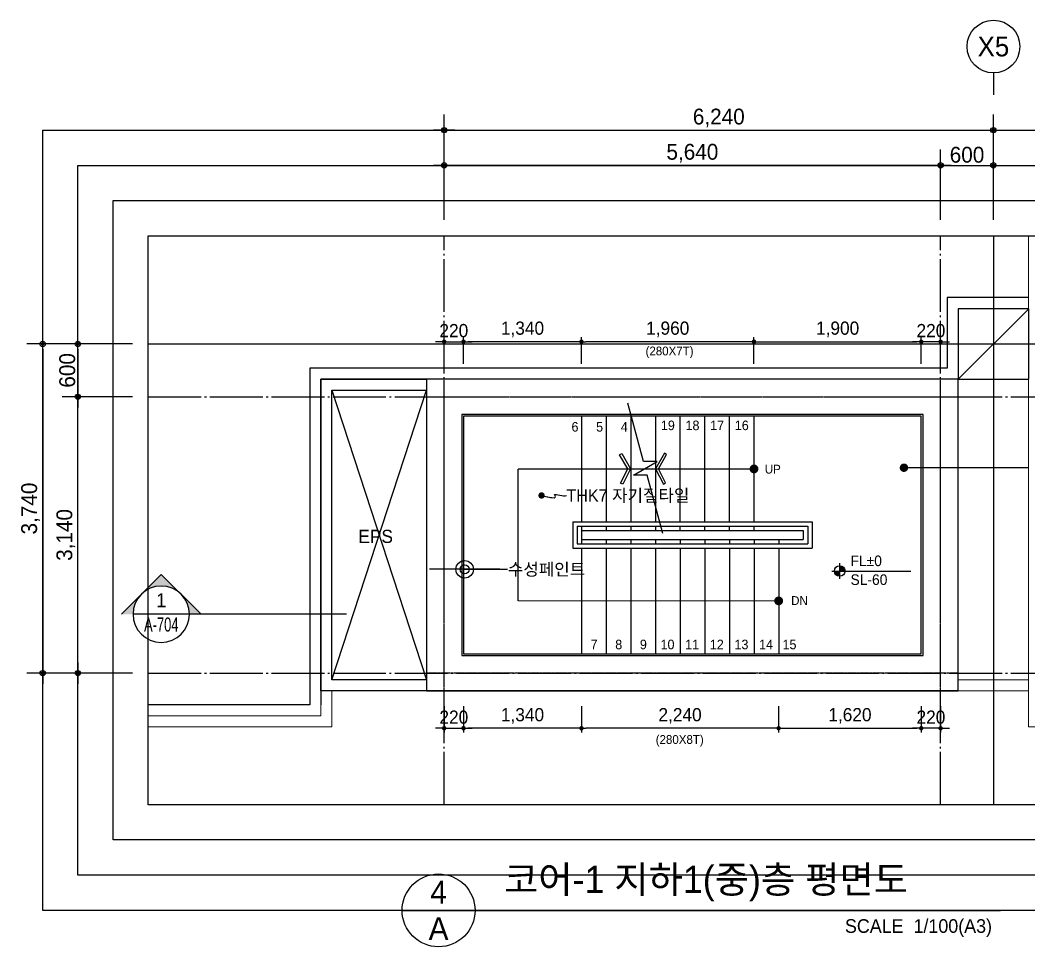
# Model space of a CAD drawing. Header units: millimetres. Extents: x 252711992 to 505989238, y 504776675 to 1009617600.
# Drawn here: x 252732198 to 252743657, y 504805853 to 504816382 of the extents above; entities that cross this region are included whole.
import ezdxf
from ezdxf.enums import TextEntityAlignment as Align
from ezdxf.xclip import XClip

# ---------------------------------------------------------------- set-up
doc = ezdxf.new("R2010")
doc.units = ezdxf.units.MM
doc.header["$XCLIPFRAME"] = 0
doc.linetypes.add('CEN', pattern=[35, 30, -2, 1, -2])
for name, color, linetype in [('$ZCDB_AUDIT_GENERATED_600D18', 7, 'Continuous'), ('0KD DIM', 7, 'Continuous'), ('4A.TEC CEN', 1, 'CEN'), ('4A.TEC CEN 보조1', 14, 'CEN'), ('4A.TEC ELE 4', 9, 'Continuous'), ('4A.TEC IND', 7, 'Continuous'), ('4A.TEC TEXT', 7, 'Continuous'), ('4A.TEC TEXT 1', 3, 'Continuous'), ('4A.TEC TEXT 2', 3, 'Continuous'), ('4A.TEC 기둥', 2, 'Continuous'), ('4A.TEC 마감선 2', 5, 'Continuous'), ('4A.TEC 벽체 1', 2, 'Continuous'), ('4A.TEC 벽체 3', 4, 'Continuous'), ('4A.TEC 벽체 4', 7, 'Continuous'), ('4A.TEC 심볼', 7, 'Continuous'), ('4A.TEC 해치 1', 9, 'Continuous'), ('CEN', 1, 'CEN'), ('LEV', 7, 'Continuous'), ('SYM', 1, 'Continuous'), ('TEXT', 7, 'Continuous'), ('㈜SE&C TEXT', 7, 'Continuous')]:
    doc.layers.add(name, color=color, linetype=linetype)
doc.layers.add('DEFPOINT', color=135, linetype='Continuous', plot=False)
doc.styles.add('GHS', font='malgun.ttf')
doc.styles.add('나눔고딕', font='')
doc.styles.add('돋움', font='')
doc.styles.add('돋음체', font='')
doc.styles.add('울릉도L', font='')
doc.styles.get('나눔고딕').set_extended_font_data('Dotum')
doc.styles.get('돋움').set_extended_font_data('Dotum')
doc.styles.get('돋음체').set_extended_font_data('Dotum')
doc.styles.get('울릉도L').set_extended_font_data('Dotum')
doc.dimstyles.new('DIM_600(외부치수)', dxfattribs={"dimscale": 400, "dimtxt": 3.3, "dimasz": 1, "dimexe": 2, "dimexo": 2, "dimgap": 1, "dimtad": 1, "dimdec": 0, "dimdsep": 46, "dimlunit": 6, "dimtxsty": '나눔고딕', "dimblk1": 'DIMDOT', "dimblk2": 'DIMDOT', "dimsah": 1, "dimcen": 2.5, "dimdle": 1.5, "dimclrd": 8, "dimclre": 8, "dimclrt": 3, "dimadec": 0, "dimazin": 0, "dimtfac": 1, "dimtdec": 0, "dimtix": 1, "dimtmove": 2, "dimatfit": 3, "dimldrblk": 'DIMDOT', "dimfxl": 1, "dimtvp": 1, "dimtolj": 1, "dimtzin": 0, "dimarcsym": 0})
doc.dimstyles.new('DIM_80(외부치수)', dxfattribs={"dimscale": 40, "dimtxt": 3.3, "dimasz": 1, "dimexe": 2, "dimexo": 2, "dimgap": 1, "dimtad": 1, "dimdec": 0, "dimdsep": 46, "dimlunit": 6, "dimtxsty": '돋움', "dimblk1": 'DIMDOT', "dimblk2": 'DIMDOT', "dimsah": 1, "dimcen": 2.5, "dimdle": 1.5, "dimclrd": 1, "dimclre": 7, "dimclrt": 2, "dimadec": 0, "dimazin": 0, "dimtfac": 1, "dimtdec": 0, "dimtix": 1, "dimtmove": 2, "dimatfit": 3, "dimldrblk": 'DIMDOT', "dimfxl": 1, "dimtvp": 1, "dimtolj": 1, "dimtzin": 0, "dimarcsym": 0})
doc.dimstyles.new('KD DIM 1', dxfattribs={"dimscale": 50, "dimtxt": 3, "dimasz": 1, "dimexe": 1, "dimexo": 1, "dimgap": 1, "dimtad": 1, "dimdec": 0, "dimzin": 0, "dimdsep": 46, "dimlunit": 6, "dimtxsty": '돋음체', "dimblk": 'DOT', "dimcen": 3, "dimdle": 1, "dimclrd": 256, "dimclre": 256, "dimclrt": 3, "dimazin": 0, "dimtfac": 1, "dimtdec": 0, "dimtix": 1, "dimtmove": 2, "dimatfit": 3, "dimldrblk": 'OBLIQUE', "dimfxl": 1, "dimtvp": 0.8333, "dimtolj": 1, "dimtzin": 0, "dimarcsym": 0})

# ---------------------------------------------------------------- blocks, each defined once
blk = doc.blocks.new('DIMDOT')
at = {"color": 0}
blk.add_line((-2, 0), (2, 0), dxfattribs=at)
for radius in [0.5, 0.25]:
    blk.add_circle((0, 0), radius, dxfattribs=at)
blk = doc.blocks.new('*D101')
at = {"layer": '$ZCDB_AUDIT_GENERATED_600D18', "color": 8, "lineweight": -2, "transparency": 16777216}
for p, q in [((252737015, 504814112), (252737015, 504815312)), ((252743255, 504814112), (252743255, 504815312)), ((252737075, 504815132), (252743195, 504815132))]:
    blk.add_line(p, q, dxfattribs=at)
at = {"layer": 'Defpoints', "color": 0, "transparency": 16777216}
for p in [(252743255, 504815132), (252737015, 504813932), (252743255, 504813932, 0)]:
    blk.add_point(p, dxfattribs=at)
at = {"layer": '$ZCDB_AUDIT_GENERATED_600D18', "color": 8, "lineweight": -2, "transparency": 16777216, "xscale": 60, "yscale": 60, "zscale": 60, "rotation": 180}
blk.add_blockref('DIMDOT', (252737015, 504815132), dxfattribs=at)
at = {"layer": '$ZCDB_AUDIT_GENERATED_600D18', "color": 8, "lineweight": -2, "transparency": 16777216, "xscale": 60, "yscale": 60, "zscale": 60}
blk.add_blockref('DIMDOT', (252743255, 504815132), dxfattribs=at)
at = {"layer": '$ZCDB_AUDIT_GENERATED_600D18', "color": 3, "transparency": 16777216, "insert": (252740135, 504815270), "char_height": 180, "attachment_point": 5, "style": '나눔고딕'}
blk.add_mtext('\\A1;6,240', dxfattribs=at)
blk = doc.blocks.new('*D102')
at = {"layer": '$ZCDB_AUDIT_GENERATED_600D18', "color": 8, "lineweight": -2, "transparency": 16777216}
for p, q in [((252742655, 504814112, 0), (252742655, 504814912, 0)), ((252743255, 504814112, 0), (252743255, 504814912, 0)), ((252742715, 504814732, 0), (252743195, 504814732, 0))]:
    blk.add_line(p, q, dxfattribs=at)
at = {"layer": 'Defpoints', "color": 0, "transparency": 16777216}
for p in [(252743255, 504814732, 0), (252742655, 504813932, 3428), (252743255, 504813932, 4431)]:
    blk.add_point(p, dxfattribs=at)
at = {"layer": '$ZCDB_AUDIT_GENERATED_600D18', "color": 8, "lineweight": -2, "transparency": 16777216, "xscale": 60, "yscale": 60, "zscale": 60, "rotation": 180}
blk.add_blockref('DIMDOT', (252742655, 504814732, 0), dxfattribs=at)
at = {"layer": '$ZCDB_AUDIT_GENERATED_600D18', "color": 8, "lineweight": -2, "transparency": 16777216, "xscale": 60, "yscale": 60, "zscale": 60}
blk.add_blockref('DIMDOT', (252743255, 504814732, 0), dxfattribs=at)
at = {"layer": '$ZCDB_AUDIT_GENERATED_600D18', "color": 3, "transparency": 16777216, "insert": (252742955, 504814852, 0), "char_height": 180, "attachment_point": 5, "style": '나눔고딕'}
blk.add_mtext('\\A1;600', dxfattribs=at)
blk = doc.blocks.new('ccs122')
at = {"layer": '4A.TEC 심볼'}
blk.add_line((0, 8), (0, 3), dxfattribs=at)
blk.add_circle((0, 14), 6, dxfattribs=at)
at = {"layer": '4A.TEC TEXT 2', "color": 3, "style": 'GHS'}
blk.add_attdef('NO', text='', height=4.5, dxfattribs=at).set_placement((-0.01, 14.02), align=Align.MIDDLE_CENTER)
blk = doc.blocks.new('*D103')
at = {"layer": '$ZCDB_AUDIT_GENERATED_600D18', "color": 8, "lineweight": -2, "transparency": 16777216}
for p, q in [((252737015, 504814112, 0), (252737015, 504814912, 0)), ((252742655, 504814112, 0), (252742655, 504814912, 0)), ((252742595, 504814732, 0), (252737075, 504814732, 0))]:
    blk.add_line(p, q, dxfattribs=at)
at = {"layer": 'Defpoints', "color": 0, "transparency": 16777216}
for p in [(252737015, 504814732, 0), (252737015, 504813932), (252742655, 504813932, -47000)]:
    blk.add_point(p, dxfattribs=at)
at = {"layer": '$ZCDB_AUDIT_GENERATED_600D18', "color": 8, "lineweight": -2, "transparency": 16777216, "xscale": 60, "yscale": 60, "zscale": 60, "rotation": 180}
blk.add_blockref('DIMDOT', (252737015, 504814732, 0), dxfattribs=at)
at = {"layer": '$ZCDB_AUDIT_GENERATED_600D18', "color": 8, "lineweight": -2, "transparency": 16777216, "xscale": 60, "yscale": 60, "zscale": 60}
blk.add_blockref('DIMDOT', (252742655, 504814732, 0), dxfattribs=at)
at = {"layer": '$ZCDB_AUDIT_GENERATED_600D18', "color": 3, "transparency": 16777216, "insert": (252739835, 504814870, 0), "char_height": 180, "attachment_point": 5, "style": '나눔고딕'}
blk.add_mtext('\\A1;5,640', dxfattribs=at)
blk = doc.blocks.new('*D104')
at = {"layer": '$ZCDB_AUDIT_GENERATED_600D18', "color": 8, "lineweight": -2, "transparency": 16777216}
for p, q in [((252733474, 504812703), (252732274, 504812703)), ((252732454, 504812643), (252732454, 504809023)), ((252733474, 504808963), (252732274, 504808963))]:
    blk.add_line(p, q, dxfattribs=at)
at = {"layer": 'Defpoints', "color": 0, "transparency": 16777216}
for p in [(252733654, 504812703, 0), (252732454, 504808963), (252733654, 504808963, 0)]:
    blk.add_point(p, dxfattribs=at)
at = {"layer": '$ZCDB_AUDIT_GENERATED_600D18', "color": 8, "lineweight": -2, "transparency": 16777216, "xscale": 60, "yscale": 60, "zscale": 60}
for p, rotation in [((252732454, 504812703), 90), ((252732454, 504808963), 270)]:
    blk.add_blockref('DIMDOT', p, dxfattribs=dict(at, rotation=rotation))
at = {"layer": '$ZCDB_AUDIT_GENERATED_600D18', "color": 3, "transparency": 16777216, "insert": (252732317, 504810833), "char_height": 180, "attachment_point": 5, "rotation": 90, "style": '나눔고딕'}
blk.add_mtext('\\A1;3,740', dxfattribs=at)
blk = doc.blocks.new('*D105')
at = {"layer": '$ZCDB_AUDIT_GENERATED_600D18', "color": 8, "lineweight": -2, "transparency": 16777216}
for p, q in [((252733474, 504812703), (252732674, 504812703)), ((252732854, 504812643), (252732854, 504812163)), ((252733474, 504812103), (252732674, 504812103))]:
    blk.add_line(p, q, dxfattribs=at)
at = {"layer": 'Defpoints', "color": 0, "transparency": 16777216}
for p in [(252733654, 504812703, 0), (252732854, 504812103), (252733654, 504812103, 0)]:
    blk.add_point(p, dxfattribs=at)
at = {"layer": '$ZCDB_AUDIT_GENERATED_600D18', "color": 8, "lineweight": -2, "transparency": 16777216, "xscale": 60, "yscale": 60, "zscale": 60}
for p, rotation in [((252732854, 504812703), 90), ((252732854, 504812103), 270)]:
    blk.add_blockref('DIMDOT', p, dxfattribs=dict(at, rotation=rotation))
at = {"layer": '$ZCDB_AUDIT_GENERATED_600D18', "color": 3, "transparency": 16777216, "insert": (252732734, 504812403), "char_height": 180, "attachment_point": 5, "rotation": 90, "style": '나눔고딕'}
blk.add_mtext('\\A1;600', dxfattribs=at)
blk = doc.blocks.new('*D106')
at = {"layer": '$ZCDB_AUDIT_GENERATED_600D18', "color": 8, "lineweight": -2, "transparency": 16777216}
for p, q in [((252733474, 504812103), (252732674, 504812103)), ((252732854, 504809023), (252732854, 504812043)), ((252733474, 504808963), (252732674, 504808963))]:
    blk.add_line(p, q, dxfattribs=at)
at = {"layer": 'Defpoints', "color": 0, "transparency": 16777216}
for p in [(252732854, 504812103), (252733654, 504812103, 0), (252733654, 504808963, 0)]:
    blk.add_point(p, dxfattribs=at)
at = {"layer": '$ZCDB_AUDIT_GENERATED_600D18', "color": 8, "lineweight": -2, "transparency": 16777216, "xscale": 60, "yscale": 60, "zscale": 60}
for p, rotation in [((252732854, 504812103), 90), ((252732854, 504808963), 270)]:
    blk.add_blockref('DIMDOT', p, dxfattribs=dict(at, rotation=rotation))
at = {"layer": '$ZCDB_AUDIT_GENERATED_600D18', "color": 3, "transparency": 16777216, "insert": (252732717, 504810533), "char_height": 180, "attachment_point": 5, "rotation": 90, "style": '나눔고딕'}
blk.add_mtext('\\A1;3,140', dxfattribs=at)
blk = doc.blocks.new('dwgFD3B')
at = {"layer": '4A.TEC CEN', "color": 250, "ltscale": 500}
blk.add_line((49194.51, -103936.83, -3333.33), (358000, -103936.83, -3333.33), dxfattribs=at)
at = {"layer": '4A.TEC CEN', "color": 250, "ltscale": 500, "elevation": -3333.33}
blk.add_lwpolyline([(208807.63, -39163.16), (208807.63, -267000)], dxfattribs=at)
blk = doc.blocks.new('c1')
at = {"layer": '4A.TEC 기둥'}
blk.add_lwpolyline([(1156776, -1012079), (1157576, -1012079), (1157576, -1011279), (1156776, -1011279)], close=True, dxfattribs=at)
at = {"layer": 'DEFPOINT'}
blk.add_line((1156776, -1012079), (1157576, -1011279), dxfattribs=at)
blk = doc.blocks.new('_Dot')
at = {"color": 0, "linetype": 'ByBlock', "lineweight": -2}
blk.add_line((-0.5, 0), (-1, 0), dxfattribs=at)
at = {"color": 0, "linetype": 'ByBlock', "const_width": 0.5}
blk.add_lwpolyline([(-0.25, 0, 1), (0.25, 0, 1)], format="xyb", close=True, dxfattribs=at)
blk = doc.blocks.new('*D558')
at = {"layer": '0KD DIM', "lineweight": -2, "transparency": 16777216}
for p, q in [((252738575, 504812479), (252738575, 504812779)), ((252740485, 504812729), (252738625, 504812729)), ((252740535, 504812479), (252740535, 504812779))]:
    blk.add_line(p, q, dxfattribs=at)
at = {"layer": 'Defpoints', "color": 0, "transparency": 16777216}
for p in [(252738575, 504812729), (252738575, 504812429, 0), (252740535, 504812429)]:
    blk.add_point(p, dxfattribs=at)
at = {"layer": '0KD DIM', "lineweight": -2, "transparency": 16777216, "xscale": 50, "yscale": 50, "zscale": 50, "rotation": 180}
blk.add_blockref('_Dot', (252738575, 504812729), dxfattribs=at)
at = {"layer": '0KD DIM', "lineweight": -2, "transparency": 16777216, "xscale": 50, "yscale": 50, "zscale": 50}
blk.add_blockref('_Dot', (252740535, 504812729), dxfattribs=at)
at = {"layer": '0KD DIM', "color": 3, "transparency": 16777216, "insert": (252739555, 504812869), "char_height": 150, "attachment_point": 5, "style": '돋음체'}
blk.add_mtext('\\A1;1,960', dxfattribs=at)
blk = doc.blocks.new('_OBLIQUE')
at = {"color": 0, "linetype": 'ByBlock'}
blk.add_line((-0.5, -0.5), (0.5, 0.5), dxfattribs=at)
blk = doc.blocks.new('*D559')
at = {"layer": '0KD DIM', "lineweight": -2, "transparency": 16777216}
for p, q in [((252740535, 504812479), (252740535, 504812779)), ((252740585, 504812729), (252742385, 504812729)), ((252742435, 504812479), (252742435, 504812779))]:
    blk.add_line(p, q, dxfattribs=at)
at = {"layer": 'Defpoints', "color": 0, "transparency": 16777216}
for p in [(252742435, 504812729), (252740535, 504812429), (252742435, 504812429)]:
    blk.add_point(p, dxfattribs=at)
at = {"layer": '0KD DIM', "lineweight": -2, "transparency": 16777216, "xscale": 50, "yscale": 50, "zscale": 50, "rotation": 180}
blk.add_blockref('_Dot', (252740535, 504812729), dxfattribs=at)
at = {"layer": '0KD DIM', "lineweight": -2, "transparency": 16777216, "xscale": 50, "yscale": 50, "zscale": 50}
blk.add_blockref('_Dot', (252742435, 504812729), dxfattribs=at)
at = {"layer": '0KD DIM', "color": 3, "transparency": 16777216, "insert": (252741485, 504812869), "char_height": 150, "attachment_point": 5, "style": '돋음체'}
blk.add_mtext('\\A1;1,900', dxfattribs=at)
blk = doc.blocks.new('*D560')
at = {"layer": '0KD DIM', "lineweight": -2, "transparency": 16777216}
for p, q in [((252737235, 504812479), (252737235, 504812779)), ((252738525, 504812729), (252737285, 504812729)), ((252738575, 504812479), (252738575, 504812779))]:
    blk.add_line(p, q, dxfattribs=at)
at = {"layer": 'Defpoints', "color": 0, "transparency": 16777216}
for p in [(252737235, 504812729), (252737235, 504812429), (252738575, 504812429)]:
    blk.add_point(p, dxfattribs=at)
at = {"layer": '0KD DIM', "lineweight": -2, "transparency": 16777216, "xscale": 50, "yscale": 50, "zscale": 50, "rotation": 180}
blk.add_blockref('_Dot', (252737235, 504812729), dxfattribs=at)
at = {"layer": '0KD DIM', "lineweight": -2, "transparency": 16777216, "xscale": 50, "yscale": 50, "zscale": 50}
blk.add_blockref('_Dot', (252738575, 504812729), dxfattribs=at)
at = {"layer": '0KD DIM', "color": 3, "transparency": 16777216, "insert": (252737905, 504812869), "char_height": 150, "attachment_point": 5, "style": '돋음체'}
blk.add_mtext('\\A1;1,340', dxfattribs=at)
blk = doc.blocks.new('*D561')
at = {"layer": '0KD DIM', "lineweight": -2, "transparency": 16777216}
for p, q in [((252742385, 504812729), (252742335, 504812729)), ((252742435, 504812479), (252742435, 504812779)), ((252742655, 504812729), (252742435, 504812729)), ((252742655, 504812479), (252742655, 504812779)), ((252742705, 504812729), (252742755, 504812729))]:
    blk.add_line(p, q, dxfattribs=at)
at = {"layer": 'Defpoints', "color": 0, "transparency": 16777216}
for p in [(252742435, 504812729), (252742435, 504812429), (252742655, 504812429)]:
    blk.add_point(p, dxfattribs=at)
at = {"layer": '0KD DIM', "lineweight": -2, "transparency": 16777216, "xscale": 50, "yscale": 50, "zscale": 50}
blk.add_blockref('_Dot', (252742435, 504812729), dxfattribs=at)
at = {"layer": '0KD DIM', "lineweight": -2, "transparency": 16777216, "xscale": 50, "yscale": 50, "zscale": 50, "rotation": 180}
blk.add_blockref('_Dot', (252742655, 504812729), dxfattribs=at)
at = {"layer": '0KD DIM', "color": 3, "transparency": 16777216, "insert": (252742545, 504812854), "char_height": 150, "attachment_point": 5, "style": '돋음체'}
blk.add_mtext('\\A1;220', dxfattribs=at)
blk = doc.blocks.new('A$C3A5201BD')
at = {"layer": 'LEV'}
h = blk.add_hatch(color=256, dxfattribs=at)
h.paths.add_polyline_path([(200, 200), (335, 200, 0.414214), (200, 335)])
h.paths.add_polyline_path([(200, 65), (200, 200), (65, 200, 0.414214)])
at = {"layer": 'LEV', "color": 7}
for p, q in [((200, 0), (200, 400)), ((0, 200), (2007, 200)), ((0, 200), (400, 200))]:
    blk.add_line(p, q, dxfattribs=at)
blk.add_circle((200, 200), 135, dxfattribs=at)
blk = doc.blocks.new('A$C12ed4f0f')
at = {"layer": 'CEN'}
blk.add_lwpolyline([(36, 118), (107, 101), (153, 94), (180, 93), (192, 98), (193, 105), (189, 114), (185, 122), (184, 128), (191, 130), (204, 129), (222, 126), (243, 122), (265, 118), (286, 115), (304, 114), (318, 118)], dxfattribs=at)
at = {"layer": '㈜SE&C TEXT', "color": 1, "const_width": 35.9}
blk.add_lwpolyline([(18, 118, -1), (54, 118, -1)], format="xyb", close=True, dxfattribs=at)
at = {"layer": '4A.TEC TEXT', "style": '돋움'}
blk.add_text('THK7 자기질타일', height=140, dxfattribs=at).set_placement((318, 118), align=Align.MIDDLE_LEFT)
blk = doc.blocks.new('단면기호1')
at = {"layer": 'SYM'}
h = blk.add_hatch(color=256, dxfattribs=at)
h.paths.add_polyline_path([(4.24, 4.24, -0.198912), (6, 0), (8.49, 0)])
h.paths.add_polyline_path([(0, 8.49), (-4.24, 4.24, -0.414214), (4.24, 4.24)])
h.paths.add_polyline_path([(-4.24, 4.24), (-8.49, 0), (-6, 0, -0.198912)])
for p in [(-8.49, 0), (8.49, 0)]:
    blk.add_line(p, (0, 8.49), dxfattribs=at)
blk.add_circle((0, 0), 6, dxfattribs=at)
blk = doc.blocks.new('*D562')
at = {"layer": '0KD DIM', "lineweight": -2, "transparency": 16777216}
for p, q in [((252736965, 504812729), (252736915, 504812729)), ((252737015, 504812479), (252737015, 504812779)), ((252737015, 504812729), (252737235, 504812729)), ((252737235, 504812479), (252737235, 504812779)), ((252737285, 504812729), (252737335, 504812729))]:
    blk.add_line(p, q, dxfattribs=at)
at = {"layer": 'Defpoints', "color": 0, "transparency": 16777216}
for p in [(252737235, 504812729), (252737015, 504812429), (252737235, 504812429)]:
    blk.add_point(p, dxfattribs=at)
at = {"layer": '0KD DIM', "lineweight": -2, "transparency": 16777216, "xscale": 50, "yscale": 50, "zscale": 50}
blk.add_blockref('_Dot', (252737015, 504812729), dxfattribs=at)
at = {"layer": '0KD DIM', "lineweight": -2, "transparency": 16777216, "xscale": 50, "yscale": 50, "zscale": 50, "rotation": 180}
blk.add_blockref('_Dot', (252737235, 504812729), dxfattribs=at)
at = {"layer": '0KD DIM', "color": 3, "transparency": 16777216, "insert": (252737125, 504812854), "char_height": 150, "attachment_point": 5, "style": '돋음체'}
blk.add_mtext('\\A1;220', dxfattribs=at)
blk = doc.blocks.new('*D563')
at = {"layer": '0KD DIM', "lineweight": -2, "transparency": 16777216}
for p, q in [((252738575, 504808587), (252738575, 504808287)), ((252740815, 504808587), (252740815, 504808287)), ((252740765, 504808337), (252738625, 504808337))]:
    blk.add_line(p, q, dxfattribs=at)
at = {"layer": 'Defpoints', "color": 0, "transparency": 16777216}
for p in [(252738575, 504808637, 0), (252740815, 504808637), (252738575, 504808337)]:
    blk.add_point(p, dxfattribs=at)
at = {"layer": '0KD DIM', "lineweight": -2, "transparency": 16777216, "xscale": 50, "yscale": 50, "zscale": 50, "rotation": 180}
blk.add_blockref('_Dot', (252738575, 504808337), dxfattribs=at)
at = {"layer": '0KD DIM', "lineweight": -2, "transparency": 16777216, "xscale": 50, "yscale": 50, "zscale": 50}
blk.add_blockref('_Dot', (252740815, 504808337), dxfattribs=at)
at = {"layer": '0KD DIM', "color": 3, "transparency": 16777216, "insert": (252739695, 504808477), "char_height": 150, "attachment_point": 5, "style": '돋음체'}
blk.add_mtext('\\A1;2,240', dxfattribs=at)
blk = doc.blocks.new('*D564')
at = {"layer": '0KD DIM', "lineweight": -2, "transparency": 16777216}
for p, q in [((252740815, 504808587), (252740815, 504808287)), ((252742435, 504808587), (252742435, 504808287)), ((252740865, 504808337), (252742385, 504808337))]:
    blk.add_line(p, q, dxfattribs=at)
at = {"layer": 'Defpoints', "color": 0, "transparency": 16777216}
for p in [(252740815, 504808637), (252742435, 504808637), (252742435, 504808337)]:
    blk.add_point(p, dxfattribs=at)
at = {"layer": '0KD DIM', "lineweight": -2, "transparency": 16777216, "xscale": 50, "yscale": 50, "zscale": 50, "rotation": 180}
blk.add_blockref('_Dot', (252740815, 504808337), dxfattribs=at)
at = {"layer": '0KD DIM', "lineweight": -2, "transparency": 16777216, "xscale": 50, "yscale": 50, "zscale": 50}
blk.add_blockref('_Dot', (252742435, 504808337), dxfattribs=at)
at = {"layer": '0KD DIM', "color": 3, "transparency": 16777216, "insert": (252741625, 504808477), "char_height": 150, "attachment_point": 5, "style": '돋음체'}
blk.add_mtext('\\A1;1,620', dxfattribs=at)
blk = doc.blocks.new('*D565')
at = {"layer": '0KD DIM', "lineweight": -2, "transparency": 16777216}
for p, q in [((252737235, 504808587), (252737235, 504808287)), ((252738575, 504808587), (252738575, 504808287)), ((252738525, 504808337), (252737285, 504808337))]:
    blk.add_line(p, q, dxfattribs=at)
at = {"layer": 'Defpoints', "color": 0, "transparency": 16777216}
for p in [(252737235, 504808637), (252738575, 504808637), (252737235, 504808337)]:
    blk.add_point(p, dxfattribs=at)
at = {"layer": '0KD DIM', "lineweight": -2, "transparency": 16777216, "xscale": 50, "yscale": 50, "zscale": 50, "rotation": 180}
blk.add_blockref('_Dot', (252737235, 504808337), dxfattribs=at)
at = {"layer": '0KD DIM', "lineweight": -2, "transparency": 16777216, "xscale": 50, "yscale": 50, "zscale": 50}
blk.add_blockref('_Dot', (252738575, 504808337), dxfattribs=at)
at = {"layer": '0KD DIM', "color": 3, "transparency": 16777216, "insert": (252737905, 504808477), "char_height": 150, "attachment_point": 5, "style": '돋음체'}
blk.add_mtext('\\A1;1,340', dxfattribs=at)
blk = doc.blocks.new('*D566')
at = {"layer": '0KD DIM', "lineweight": -2, "transparency": 16777216}
for p, q in [((252742435, 504808587), (252742435, 504808287)), ((252742655, 504808587), (252742655, 504808287)), ((252742385, 504808337), (252742335, 504808337)), ((252742655, 504808337), (252742435, 504808337)), ((252742705, 504808337), (252742755, 504808337))]:
    blk.add_line(p, q, dxfattribs=at)
at = {"layer": 'Defpoints', "color": 0, "transparency": 16777216}
for p in [(252742435, 504808637), (252742655, 504808637), (252742435, 504808337)]:
    blk.add_point(p, dxfattribs=at)
at = {"layer": '0KD DIM', "lineweight": -2, "transparency": 16777216, "xscale": 50, "yscale": 50, "zscale": 50}
blk.add_blockref('_Dot', (252742435, 504808337), dxfattribs=at)
at = {"layer": '0KD DIM', "lineweight": -2, "transparency": 16777216, "xscale": 50, "yscale": 50, "zscale": 50, "rotation": 180}
blk.add_blockref('_Dot', (252742655, 504808337), dxfattribs=at)
at = {"layer": '0KD DIM', "color": 3, "transparency": 16777216, "insert": (252742545, 504808462), "char_height": 150, "attachment_point": 5, "style": '돋음체'}
blk.add_mtext('\\A1;220', dxfattribs=at)
blk = doc.blocks.new('*D567')
at = {"layer": '0KD DIM', "lineweight": -2, "transparency": 16777216}
for p, q in [((252737015, 504808587), (252737015, 504808287)), ((252737235, 504808587), (252737235, 504808287)), ((252736965, 504808337), (252736915, 504808337)), ((252737015, 504808337), (252737235, 504808337)), ((252737285, 504808337), (252737335, 504808337))]:
    blk.add_line(p, q, dxfattribs=at)
at = {"layer": 'Defpoints', "color": 0, "transparency": 16777216}
for p in [(252737015, 504808637), (252737235, 504808637), (252737235, 504808337)]:
    blk.add_point(p, dxfattribs=at)
at = {"layer": '0KD DIM', "lineweight": -2, "transparency": 16777216, "xscale": 50, "yscale": 50, "zscale": 50}
blk.add_blockref('_Dot', (252737015, 504808337), dxfattribs=at)
at = {"layer": '0KD DIM', "lineweight": -2, "transparency": 16777216, "xscale": 50, "yscale": 50, "zscale": 50, "rotation": 180}
blk.add_blockref('_Dot', (252737235, 504808337), dxfattribs=at)
at = {"layer": '0KD DIM', "color": 3, "transparency": 16777216, "insert": (252737125, 504808462), "char_height": 150, "attachment_point": 5, "style": '돋음체'}
blk.add_mtext('\\A1;220', dxfattribs=at)
blk = doc.blocks.new('A$C3bbbb777')
at = {"layer": '4A.TEC TEXT', "style": '돋움'}
blk.add_text('수성페인트', height=140, dxfattribs=at).set_placement((491, 110), align=Align.MIDDLE_LEFT)
at = {"layer": '㈜SE&C TEXT', "color": 1}
blk.add_leader([(0, 110, 0), (488, 110)], dimstyle='DIM_80(외부치수)', override={"dimasz": 5, "dimtad": 0}, dxfattribs=at)

msp = doc.modelspace()

# ---------------------------------------------------------------- linework, layer by layer
at = {"layer": '4A.TEC CEN', "ltscale": 20}
for p, q in [((252737015.3, 504807467.16), (252737015.3, 504813932.16)), ((252742655.3, 504807467.16), (252742655.3, 504813932.16)), ((252733654.04, 504812103.18), (252745429.04, 504812103.18)), ((252733654.04, 504808963.18), (252745429.04, 504808963.18))]:
    msp.add_line(p, q, dxfattribs=at)
at = {"layer": '4A.TEC CEN 보조1'}
for p, q in [((252737015.3, 504808763.18, -4999.55), (252737015.3, 504812303.18, -4999.55)), ((252742655.3, 504808763.18, -4999.55), (252742655.3, 504812303.18, -4999.55)), ((252736815.3, 504812103.18, -4999.55), (252742855.3, 504812103.18, -4999.55)), ((252736815.3, 504812103.18, -4999.55), (252742855.3, 504812103.18, -4999.55)), ((252742855.3, 504808963.18, -4999.55), (252736815.3, 504808963.18, -4999.55))]:
    msp.add_line(p, q, dxfattribs=at)
at = {"layer": '4A.TEC ELE 4', "color": 8, "ltscale": 0.3}
for p, q in [((252738575.3, 504811883.18, -4999.55), (252738575.3, 504810683.18, -4999.55)), ((252738855.3, 504811883.18, -4999.55), (252738855.3, 504810683.18, -4999.55)), ((252739135.3, 504811883.18, -4999.55), (252739135.3, 504810683.18, -4999.55)), ((252739695.3, 504810683.18, -4999.55), (252739695.3, 504811883.18, -4999.55)), ((252739975.3, 504810683.18, -4999.55), (252739975.3, 504811883.18, -4999.55)), ((252740255.3, 504810683.18, -4999.55), (252740255.3, 504811883.18, -4999.55)), ((252740535.3, 504810683.18, -4999.55), (252740535.3, 504811883.18, -4999.55)), ((252738475.3, 504810683.18, -4999.55), (252738475.3, 504810383.18, -4999.55)), ((252738475.3, 504810683.18, -4999.55), (252741195.3, 504810683.18, -4999.55)), ((252741195.3, 504810683.18, -4999.55), (252741195.3, 504810383.18, -4999.55)), ((252738525.3, 504810633.18, -4999.55), (252738525.3, 504810433.18, -4999.55)), ((252738525.3, 504810633.18, -4999.55), (252741145.3, 504810633.18, -4999.55)), ((252738575.3, 504810633.18, -4999.55), (252738575.3, 504810583.18, -4999.55)), ((252738575.3, 504810633.18, -4999.55), (252738575.3, 504810433.18, -4999.55)), ((252738575.3, 504810583.18, -4999.55), (252741095.3, 504810583.18, -4999.55)), ((252738855.3, 504810633.18, -4999.55), (252738855.3, 504810583.18, -4999.55)), ((252739135.3, 504810633.18, -4999.55), (252739135.3, 504810583.18, -4999.55)), ((252741095.3, 504810583.18, -4999.55), (252741095.3, 504810483.18, -4999.55)), ((252741145.3, 504810633.18, -4999.55), (252741145.3, 504810433.18, -4999.55)), ((252738525.3, 504810433.18, -4999.55), (252741145.3, 504810433.18, -4999.55)), ((252738575.3, 504810483.18, -4999.55), (252741095.3, 504810483.18, -4999.55)), ((252738575.3, 504810483.18, -4999.55), (252738575.3, 504810433.18, -4999.55)), ((252738855.3, 504810483.18, -4999.55), (252738855.3, 504810433.18, -4999.55)), ((252739135.3, 504810483.18, -4999.55), (252739135.3, 504810433.18, -4999.55)), ((252740255.3, 504810483.18, -4999.55), (252740255.3, 504810433.18, -4999.55)), ((252740535.3, 504810483.18, -4999.55), (252740535.3, 504810433.18, -4999.55)), ((252740815.3, 504810483.18, -4999.55), (252740815.3, 504810433.18, -4999.55)), ((252738475.3, 504810383.18, -4999.55), (252741195.3, 504810383.18, -4999.55)), ((252738575.3, 504810383.18, -4999.55), (252738575.3, 504809183.18, -4999.55)), ((252738855.3, 504810383.18, -4999.55), (252738855.3, 504809183.18, -4999.55)), ((252739135.3, 504810383.18, -4999.55), (252739135.3, 504809183.18, -4999.55)), ((252739415.3, 504810383.18, -4999.55), (252739415.3, 504809183.18, -4999.55)), ((252739695.3, 504810383.18, -4999.55), (252739695.3, 504809183.18, -4999.55)), ((252739975.3, 504810383.18, -4999.55), (252739975.3, 504809183.18, -4999.55)), ((252740255.3, 504810383.18, -4999.55), (252740255.3, 504809183.18, -4999.55)), ((252740535.3, 504810383.18, -4999.55), (252740535.3, 504809183.18, -4999.55)), ((252740815.3, 504810383.18, -4999.55), (252740815.3, 504809183.18, -4999.55))]:
    msp.add_line(p, q, dxfattribs=at)
at = {"layer": '4A.TEC ELE 4', "color": 8}
for p, q in [((252739415.3, 504811883.18, -4999.55), (252739415.3, 504810683.18, -4999.55)), ((252739695.3, 504810583.18, -4999.55), (252739695.3, 504810633.18, -4999.55)), ((252739695.3, 504810483.18, -4999.55), (252739695.3, 504810433.18, -4999.55))]:
    msp.add_line(p, q, dxfattribs=at)
at = {"layer": '4A.TEC ELE 4', "color": 8, "ltscale": 0.02}
for p, q in [((252739415.3, 504810633.18, -4999.55), (252739415.3, 504810583.18, -4999.55)), ((252739415.3, 504810483.18, -4999.55), (252739415.3, 504810433.18, -4999.55))]:
    msp.add_line(p, q, dxfattribs=at)
at = {"layer": '4A.TEC ELE 4', "color": 8, "ltscale": 0.2}
for p, q in [((252739975.3, 504810583.18, -4999.55), (252739975.3, 504810633.18, -4999.55)), ((252740255.3, 504810583.18, -4999.55), (252740255.3, 504810633.18, -4999.55)), ((252740535.3, 504810583.18, -4999.55), (252740535.3, 504810633.18, -4999.55)), ((252739975.3, 504810483.18, -4999.55), (252739975.3, 504810433.18, -4999.55))]:
    msp.add_line(p, q, dxfattribs=at)
at = {"layer": '4A.TEC ELE 4', "color": 8, "ltscale": 0.3, "elevation": -4999.55}
msp.add_lwpolyline([(252739497.87, 504810548.5), (252739320.04, 504811212.17), (252739164.75, 504811212.17), (252739433.72, 504811367.46), (252739278.43, 504811367.46), (252739101.29, 504812028.56)], dxfattribs=at)
at = {"layer": '4A.TEC IND', "color": 8}
for p, q in [((252740535.3, 504811280.68, -4999.55), (252737855.3, 504811280.67, -4999.55)), ((252737855.3, 504809783.97, -4999.55), (252737855.3, 504811280.67, -4999.55)), ((252740825.3, 504809782.27, -4999.55), (252737855.3, 504809783.97, -4999.55))]:
    msp.add_line(p, q, dxfattribs=at)
at = {"layer": '4A.TEC IND', "color": 8, "elevation": -4999.55}
for points in [[(252739043.65, 504811108.56), (252739018.88, 504811122.87), (252739100.81, 504811283.18), (252739007.91, 504811444.09), (252739032.69, 504811458.39), (252739133.85, 504811283.18)], [(252739505.49, 504811111.07), (252739530.27, 504811125.37), (252739448.34, 504811285.68), (252739541.24, 504811446.59), (252739516.46, 504811460.89), (252739415.3, 504811285.68)]]:
    msp.add_lwpolyline(points, close=True, dxfattribs=at)
at = {"layer": '4A.TEC IND', "const_width": 50, "elevation": -4999.55}
for points in [[(252740510.3, 504811283.18, -1), (252740560.3, 504811283.18, -1)], [(252740790.3, 504809783.97, -1), (252740840.3, 504809783.97, -1)]]:
    msp.add_lwpolyline(points, format="xyb", close=True, dxfattribs=at)
at = {"layer": '4A.TEC 마감선 2'}
for p, q in [((252742435.3, 504811883.18, -4999.55), (252737235.3, 504811883.18, -4999.55)), ((252737235.3, 504811883.18, -4999.55), (252737235.3, 504809183.18, -4999.55)), ((252742435.3, 504809183.18, -4999.55), (252742435.3, 504811883.18, -4999.55)), ((252737235.3, 504809183.18, -4999.55), (252742435.3, 504809183.18, -4999.55))]:
    msp.add_line(p, q, dxfattribs=at)
at = {"layer": '4A.TEC 벽체 1'}
for p, q in [((252742855.3, 504812303.18, -4999.55), (252736815.3, 504812303.18, -4999.55)), ((252736815.3, 504812303.18, -4999.55), (252736815.3, 504808763.18, -4999.55)), ((252742855.3, 504812303.18, -4999.55), (252736815.3, 504812303.18, -4999.55)), ((252742855.3, 504808763.18, -4999.55), (252742855.3, 504812303.18, -4999.55)), ((252742455.3, 504811903.18, -4999.55), (252737215.3, 504811903.18, -4999.55)), ((252737215.3, 504811903.18, -4999.55), (252737215.3, 504809163.18, -4999.55)), ((252742455.3, 504809163.18, -4999.55), (252742455.3, 504811903.18, -4999.55)), ((252737215.3, 504809163.18, -4999.55), (252742455.3, 504809163.18, -4999.55)), ((252736815.3, 504808763.18, -4999.55), (252742855.3, 504808763.18, -4999.55)), ((252742855.3, 504808763.18, -4999.55), (252736815.3, 504808763.18, -4999.55)), ((252742855.3, 504808763.18, -4999.55), (252736815.3, 504808763.18, -4999.55))]:
    msp.add_line(p, q, dxfattribs=at)
at = {"layer": '4A.TEC 벽체 3', "elevation": -4999.55, "flags": 128}
for points in [[(252743655.3, 504813229.18), (252742729.3, 504813229.18), (252742729.3, 504812429.18), (252735489.3, 504812429.18), (252735489.3, 504808603.18)], [(252743655.3, 504813103.18), (252742855.3, 504813103.18), (252742855.3, 504812303.18), (252735615.3, 504812303.18), (252735615.3, 504808603.18)], [(252736815.3, 504808763.18), (252735615.3, 504808763.18), (252735615.3, 504812303.18), (252736815.3, 504812303.18)], [(252736815.3, 504808888.18), (252735740.3, 504808888.18), (252735740.3, 504812178.18), (252736815.3, 504812178.18)], [(252735489.3, 504808603.18), (252733654.04, 504808603.18)]]:
    msp.add_lwpolyline(points, dxfattribs=at)
at = {"layer": '4A.TEC 벽체 4', "color": 251, "lineweight": 0, "ltscale": 15}
for p, q in [((252742855.3, 504808888.18, -4999.55), (252743655.3, 504808888.18, -4999.55)), ((252735615.3, 504808763.18, -4999.55), (252735615.3, 504808478.18, -4999.55)), ((252735740.3, 504808763.18, -4999.55), (252735740.3, 504808353.18, -4999.55)), ((252742855.3, 504808763.18, -4999.55), (252743655.3, 504808763.18, -4999.55))]:
    msp.add_line(p, q, dxfattribs=at)
at = {"layer": '4A.TEC 벽체 4', "color": 251, "lineweight": 0, "ltscale": 15, "elevation": -4999.55, "flags": 128}
msp.add_lwpolyline([(252745429.04, 504808353.18), (252743655.3, 504808353.18), (252743655.3, 504813932.16)], dxfattribs=at)
at = {"layer": '4A.TEC 벽체 4', "color": 251, "lineweight": 0, "ltscale": 15, "elevation": -4999.55}
for points in [[(252735615.3, 504808478.18), (252733654.04, 504808478.18)], [(252735740.3, 504808353.18), (252733654.04, 504808353.18)]]:
    msp.add_lwpolyline(points, dxfattribs=at)
at = {"layer": '4A.TEC 심볼'}
msp.add_line((252736537.72, 504806267.16, 3333.33), (252743336.14, 504806267.16, 3333.33), dxfattribs=at)
msp.add_circle((252736951.72, 504806267.16, 3333.33), 414, dxfattribs=at)
at = {"layer": '4A.TEC 해치 1'}
for p, q in [((252735740.3, 504808888.18, -4999.55), (252736815.3, 504812178.18, -4999.55)), ((252735740.3, 504812178.18, -4999.55), (252736815.3, 504808888.18, -4999.55))]:
    msp.add_line(p, q, dxfattribs=at)
at = {"layer": 'DEFPOINT', "elevation": 3333.33}
for points in [[(252732454.04, 504815132.16), (252746629.04, 504815132.16), (252746629.04, 504806267.16), (252732454.04, 504806267.16)], [(252732854.04, 504814732.16), (252746229.04, 504814732.16), (252746229.04, 504806667.16), (252732854.04, 504806667.16)], [(252733254.04, 504814332.16), (252745829.04, 504814332.16), (252745829.04, 504807067.16), (252733254.04, 504807067.16)], [(252733654.04, 504813932.16), (252745429.04, 504813932.16), (252745429.04, 504807467.16), (252733654.04, 504807467.16)]]:
    msp.add_lwpolyline(points, close=True, dxfattribs=at)
at = {"layer": 'SYM'}
msp.add_line((252735904.09, 504809632.12), (252734121.66, 504809632.12), dxfattribs=at)
msp.add_lwpolyline([(252734121.66, 504809632.12), (252733481.2, 504809632.12)], dxfattribs=at)
at = {"layer": 'TEXT'}
msp.add_line((252743659.09, 504811297.01), (252742238.6, 504811297.01), dxfattribs=at)
at = {"layer": 'TEXT', "const_width": 47.82}
msp.add_lwpolyline([(252742238.6, 504811320.92, -1), (252742238.6, 504811273.1, -1)], format="xyb", close=True, dxfattribs=at)

# ---------------------------------------------------------------- block references
ref = msp.add_blockref('dwgFD3B', (252534447.67, 504916640.01, -1666.22))
XClip(ref).set_block_clipping_path([(199206.3709577918, -109172.850899756), (210981.3709591925, -102707.850900948)])
for name, p in [('A$C12ed4f0f', (252738085.68, 504810863.66)), ('A$C3bbbb777', (252737247.79, 504810032.57))]:
    msp.add_blockref(name, p)
at = {"layer": '4A.TEC 기둥'}
msp.add_blockref('c1', (251586079.63, 505824382.51, -4999.55), dxfattribs=at)
at = {"layer": '4A.TEC 심볼'}
ref = msp.add_blockref('ccs122', (252743255.3, 504815382.16, 0), dxfattribs=dict(at, xscale=49.99999977496833, yscale=49.99999977496833, zscale=49.99999977496833))
ref.add_attrib('NO', 'X5', dxfattribs={"layer": '0', "color": 3, "height": 225, "style": '울릉도L'}).set_placement((252743254.99, 504816083.06, 0), align=Align.MIDDLE_CENTER)
at = {"layer": 'LEV', "xscale": 0.4469841265468151, "yscale": 0.4469841265468151, "zscale": 0.4469841265468151}
msp.add_blockref('A$C3A5201BD', (252741419.54, 504810033.96), dxfattribs=at)
at = {"layer": 'SYM', "xscale": -53.37150118498497, "yscale": 53.37150118498497, "zscale": 53.37150118498497, "rotation": 359.9999999999999}
msp.add_blockref('단면기호1', (252733801.43, 504809632.12), dxfattribs=at)

# ---------------------------------------------------------------- texts
at = {"layer": '0KD DIM', "color": 3, "style": '돋음체'}
for s, p in [('(280X7T)', (252739575.75, 504812623.27, -4999.55)), ('(280X8T)', (252739691.16, 504808208.86, -4999.55))]:
    msp.add_text(s, height=100, dxfattribs=at).set_placement(p, align=Align.MIDDLE_CENTER)
at = {"layer": '4A.TEC TEXT 1', "style": '돋음체'}
for s, p in [('UP', (252740657.88, 504811280.67)), ('DN', (252740957.23, 504809787.67))]:
    msp.add_text(s, height=100, dxfattribs=at).set_placement(p, align=Align.MIDDLE_LEFT)
at = {"layer": '4A.TEC TEXT 2', "color": 3, "style": '나눔고딕'}
msp.add_text('코어-1 지하1(중)층 평면도', height=310.5, dxfattribs=at).set_placement((252737694.61, 504806370.66, 3333.33), align=Align.BOTTOM_LEFT)
for s, p in [('4', (252736951.72, 504806474.16, 3333.33)), ('A', (252736951.72, 504806060.16, 3333.33))]:
    msp.add_text(s, height=258.75, dxfattribs=at).set_placement(p, align=Align.MIDDLE)
msp.add_text('SCALE  1/100(A3)', height=155.25, dxfattribs=at).set_placement((252743238.94, 504805965.52, 3333.33), align=Align.BOTTOM_RIGHT)
at = {"layer": 'LEV', "style": '돋움'}
for s, p in [('FL%%P0', (252741631.67, 504810179.27)), ('SL-60', (252741631.67, 504809965.06))]:
    msp.add_text(s, height=120, dxfattribs=at).set_placement(p)
at = {"layer": 'TEXT', "style": '나눔고딕'}
for s, height, p in [('6', 108.68, (252738540.88, 504811674.24)), ('5', 108.68, (252738820.88, 504811674.24)), ('4', 108.68, (252739100.88, 504811674.24)), ('19', 108.675, (252739635.53, 504811691.2, -4999.55)), ('18', 108.675, (252739915.53, 504811691.2, -4999.55)), ('17', 108.675, (252740195.53, 504811691.2, -4999.55)), ('16', 108.675, (252740475.53, 504811691.2, -4999.55)), ('7', 108.68, (252738757.87, 504809201.68)), ('8', 108.68, (252739037.87, 504809201.68)), ('9', 108.68, (252739317.87, 504809201.68)), ('10', 108.675, (252739631.68, 504809201.68)), ('11', 108.675, (252739911.68, 504809201.68)), ('12', 108.675, (252740191.68, 504809201.68)), ('13', 108.675, (252740471.68, 504809201.68)), ('14', 108.675, (252740751.68, 504809201.68)), ('15', 108.675, (252741017.59, 504809201.68))]:
    msp.add_text(s, height=height, dxfattribs=at).set_placement(p, align=Align.BOTTOM_RIGHT)
at = {"layer": 'TEXT', "style": '돋움'}
msp.add_text('EPS', height=150, dxfattribs=at).set_placement((252736237.1, 504810517.03), align=Align.MIDDLE_CENTER)
msp.add_text('1', height=160.11, dxfattribs=at).set_placement((252733801.43, 504809710.9), align=Align.CENTER)
at = {"layer": 'TEXT', "style": '돋움', "width": 0.7}
msp.add_text('A-704', height=160.115, dxfattribs=at).set_placement((252733801.43, 504809435.21), align=Align.CENTER)

# ---------------------------------------------------------------- dimensions: what is measured, and where the dimension line sits
at = {"layer": '$ZCDB_AUDIT_GENERATED_600D18'}
for base, p1, p2, picture, middle in [((252743255.3, 504815132.16), (252737015.3, 504813932.16), (252743255.3, 504813932.16, 0), '*D101', (252740135.3, 504815269.62)), ((252743255.3, 504814732.16, 0), (252742655.3, 504813932.16, 3428.09), (252743255.3, 504813932.16, 4431.44), '*D102', (252742955.3, 504814852.28, 0))]:
    dim = msp.add_linear_dim(base=base, p1=p1, p2=p2, dimstyle='DIM_600(외부치수)', override={"dimscale": 300, "dimtxt": 0.6, "dimasz": 0.2, "dimexe": 0.6, "dimexo": 0.6, "dimgap": 0.1, "dimdec": 1, "dimblk1": 'DIMDOT', "dimblk2": 'DIMDOT', "dimdle": 0.5}, dxfattribs=at)
    dim.commit()
    dim.dimension.update_dxf_attribs({"geometry": picture, "text_midpoint": middle})
for base, p1, p2, angle, picture, middle in [((252737015.3, 504814732.16, 0), (252742655.3, 504813932.16, -47000), (252737015.3, 504813932.16), 180, '*D103', (252739835.3, 504814869.62, 0)), ((252732454.04, 504808963.18, -4999.55), (252733654.04, 504812703.18, -4999.55), (252733654.04, 504808963.18, -4999.55), 270, '*D104', (252732316.58, 504810833.18, -4999.55)), ((252732854.04, 504812103.18, -4999.55), (252733654.04, 504812703.18, -4999.55), (252733654.04, 504812103.18, -4999.55), 270, '*D105', (252732733.92, 504812403.18, -4999.55)), ((252732854.04, 504812103.18, -4999.55), (252733654.04, 504808963.18, -4999.55), (252733654.04, 504812103.18, -4999.55), 90, '*D106', (252732716.58, 504810533.18, -4999.55))]:
    dim = msp.add_linear_dim(base=base, p1=p1, p2=p2, angle=angle, dimstyle='DIM_600(외부치수)', override={"dimscale": 300, "dimtxt": 0.6, "dimasz": 0.2, "dimexe": 0.6, "dimexo": 0.6, "dimgap": 0.1, "dimdec": 1, "dimblk1": 'DIMDOT', "dimblk2": 'DIMDOT', "dimdle": 0.5}, dxfattribs=at)
    dim.commit()
    dim.dimension.update_dxf_attribs({"geometry": picture, "text_midpoint": middle})
at = {"layer": '0KD DIM'}
for base, p1, p2, picture, middle in [((252737235.3, 504812729.18, -4999.55), (252737015.3, 504812429.18, -4999.55), (252737235.3, 504812429.18, -4999.55), '*D562', (252737125.3, 504812854.28, -4999.55)), ((252742435.3, 504812729.18, -4999.55), (252740535.3, 504812429.18, -4999.55), (252742435.3, 504812429.18, -4999.55), '*D559', (252741485.3, 504812868.73, -4999.55)), ((252737235.3, 504808337.18, -4999.55), (252737015.3, 504808637.18, -4999.55), (252737235.3, 504808637.18, -4999.55), '*D567', (252737125.3, 504808462.28, -4999.55)), ((252742435.3, 504808337.18, -4999.55), (252740815.3, 504808637.18, -4999.55), (252742435.3, 504808637.18, -4999.55), '*D564', (252741625.3, 504808476.73, -4999.55))]:
    dim = msp.add_linear_dim(base=base, p1=p1, p2=p2, dimstyle='KD DIM 1', dxfattribs=at)
    dim.commit()
    dim.dimension.update_dxf_attribs({"geometry": picture, "text_midpoint": middle})
for base, p1, p2, picture, middle in [((252737235.3, 504812729.18, -4999.55), (252738575.3, 504812429.18, -4999.55), (252737235.3, 504812429.18, -4999.55), '*D560', (252737905.3, 504812868.73, -4999.55)), ((252738575.3, 504812729.18, -4999.55), (252740535.3, 504812429.18, -4999.55), (252738575.3, 504812429.18, -4999.55), '*D558', (252739555.3, 504812868.73, -4999.55)), ((252742435.3, 504812729.18, -4999.55), (252742655.3, 504812429.18, -4999.55), (252742435.3, 504812429.18, -4999.55), '*D561', (252742545.3, 504812854.28, -4999.55)), ((252737235.3, 504808337.18, -4999.55), (252738575.3, 504808637.18, -4999.55), (252737235.3, 504808637.18, -4999.55), '*D565', (252737905.3, 504808476.73, -4999.55)), ((252738575.3, 504808337.18, -4999.55), (252740815.3, 504808637.18, -4999.55), (252738575.3, 504808637.18, -4999.55), '*D563', (252739695.3, 504808476.73, -4999.55)), ((252742435.3, 504808337.18, -4999.55), (252742655.3, 504808637.18, -4999.55), (252742435.3, 504808637.18, -4999.55), '*D566', (252742545.3, 504808462.28, -4999.55))]:
    dim = msp.add_linear_dim(base=base, p1=p1, p2=p2, angle=180, dimstyle='KD DIM 1', dxfattribs=at)
    dim.commit()
    dim.dimension.update_dxf_attribs({"geometry": picture, "text_midpoint": middle})

doc.saveas('drawing.dxf')
